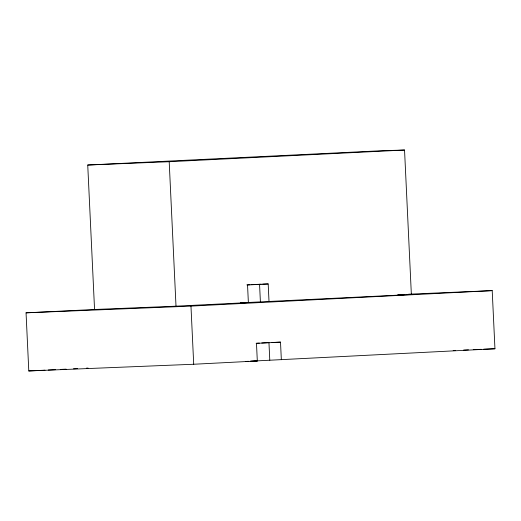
<?xml version="1.0" encoding="UTF-8"?>
<svg xmlns="http://www.w3.org/2000/svg" width="521" height="521" viewBox="0 0 521 521"><rect width="100%" height="100%" fill="white"/><g stroke="black" fill="none" stroke-linecap="round" stroke-linejoin="round"><path stroke-width="0.78" d="M281.34 359.744L280.513 342.128L256.482 343.365L257.309 360.981L193.708 364.251L28.792 370.959L26.05 312.828L190.966 306.114L492.208 290.627L494.95 348.764L250.562 361.203M256.137 343.254L259.341 343.092M261.744 342.968L268.953 342.597L269.787 360.213M248.159 361.327L245.756 361.45L248.836 361.327M248.374 302.584L176.007 306.179L94.555 309.487L87.736 165.033L169.195 161.718L404.543 150.041L411.362 294.495L240.539 302.857L248.374 302.584L247.547 284.967L268.185 283.945L269.018 301.561M246.856 284.883L250.034 284.726M251.617 284.648L261.132 284.199M87.736 165.033L382.297 150.693L404.543 150.041M26.05 312.828L94.555 309.487M398.011 294.71L399.627 294.632M408.529 294.202L492.208 290.627M28.792 370.959L45.027 370.171M48.277 370.014L55.584 369.656M60.456 369.422L66.141 369.142M73.448 368.783L77.505 368.588M86.434 368.152L88.062 368.073M272.034 342.473L280.513 342.128M453.192 350.464L455.595 350.366M463.631 350.034L468.451 349.838M473.263 349.643L481.3 349.317M483.709 349.22L494.95 348.764M250.38 361.261L257.309 360.981M262.695 284.14L268.185 283.945M397.849 294.893L404.205 294.704M408.972 294.567L411.362 294.495M259.562 284.251L260.389 301.867M190.966 306.114L193.708 364.251M169.195 161.718L176.007 306.179"/></g></svg>
